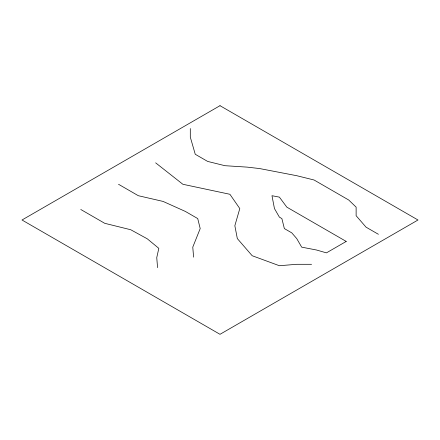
<?xml version="1.0" encoding="UTF-8"?>
<svg xmlns="http://www.w3.org/2000/svg" width="440" height="440" viewBox="0 0 440 440"><rect width="100%" height="100%" fill="white"/><g stroke="black" fill="none" stroke-linecap="round" stroke-linejoin="round"><path stroke-width="0.66" d="M311.575 264.297L296.725 264.297L279.4 265.727L252.175 255.723L237.325 238.573L234.85 225.715L239.8 208.571L229.9 194.282L182.875 184.278L155.65 162.844M378.4 234.289L366.025 227.145L356.125 215.716L356.125 207.141L348.7 199.997L314.05 179.988L296.725 175.703L259.6 168.559L247.225 167.129L224.95 165.698L207.625 161.414L195.25 154.27L190.3 137.121L190.3 128.552M118.525 184.278L138.325 195.707L163.075 201.421L185.35 211.426L197.725 218.57L200.2 228.575L192.775 247.148L193.6 257.163M80.773 209.484L104.726 223.311L130.741 229.746L147.257 238.805L158.818 248.341L156.75 257.642L157.57 267.652M220 105.688L22 220L220 334.312L418 220L220 105.688M346.225 241.434L326.425 252.868L316.525 250.008L301.675 247.148L296.725 238.573L291.775 232.859L284.35 228.575L281.875 218.57L279.4 217.14L274.45 208.566L271.975 195.707L279.4 197.137L286.825 207.141L346.225 241.434"/></g></svg>
